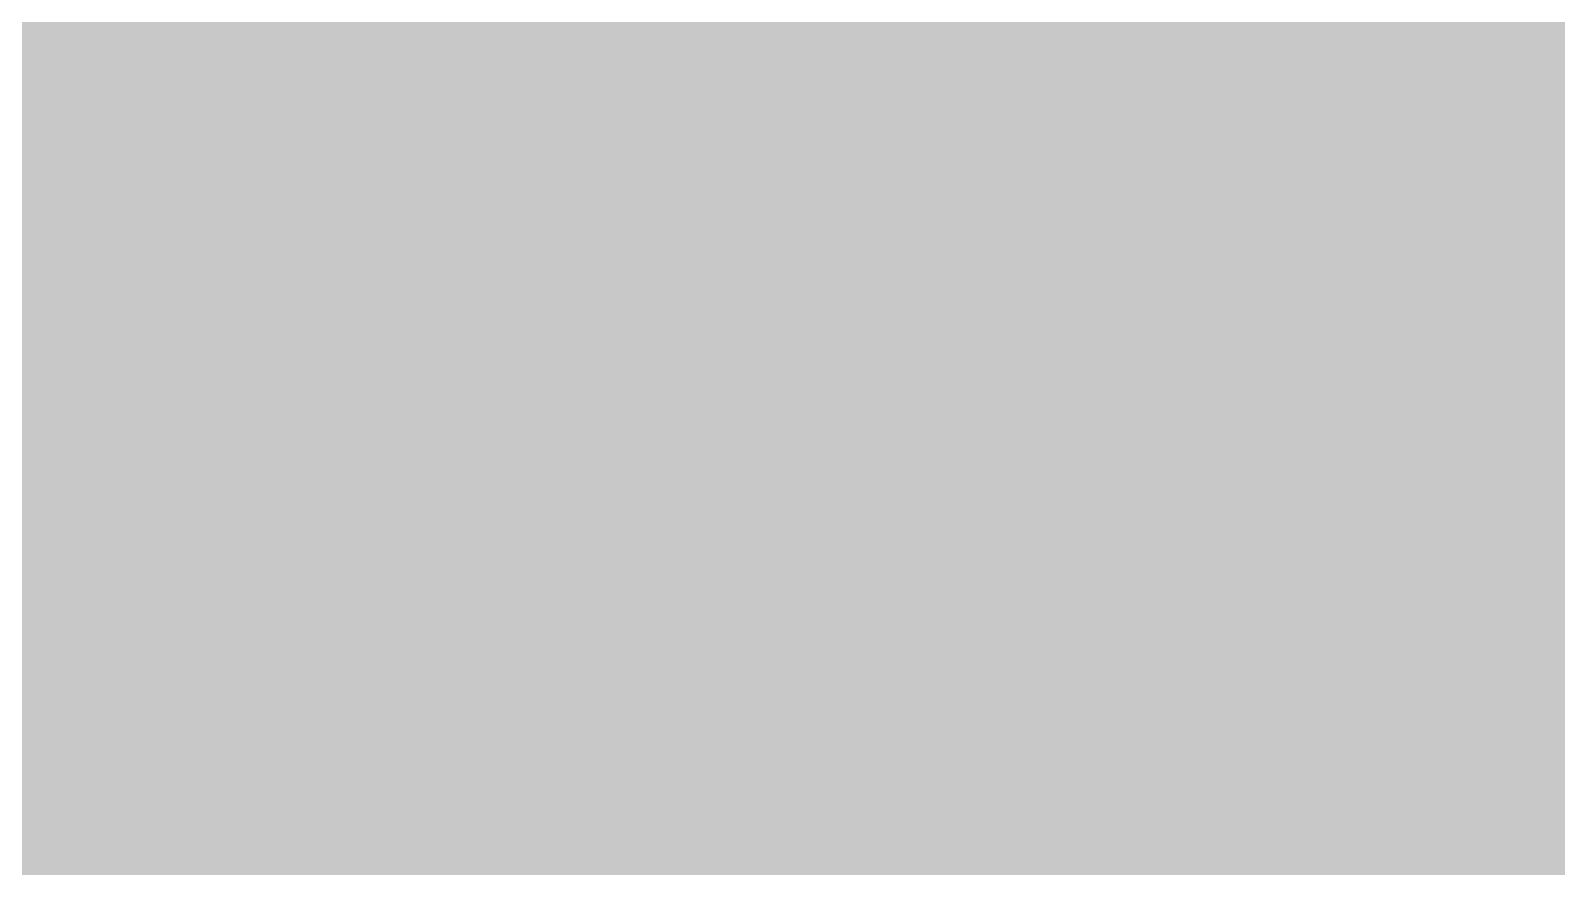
# Model space of a CAD drawing. Header units: millimetres. Extents: x 25707 to 50558, y -18992 to 44712.
# Drawn here: x 36690.659 to 36695.505, y -320.219 to -317.564 of the extents above; entities that cross this region are included whole.
import ezdxf
from ezdxf.enums import TextEntityAlignment as Align

# ---------------------------------------------------------------- set-up
doc = ezdxf.new("R2010")
doc.units = ezdxf.units.MM
doc.set_wipeout_variables(frame=1)
doc.layers.add('Техника Кран LTM 1650-8.1', color=250, linetype='Continuous', lineweight=15)
doc.layers.add('Техника Кран LTM 1650-8.1 Штрих', color=7, linetype='Continuous', lineweight=15, true_color=0xffd452)
doc.styles.add('arial', font='arial.ttf')

# ---------------------------------------------------------------- blocks, each defined once
blk = doc.blocks.new('LTM 1650-8.1-20230226.15210900')
at = {"color": 0, "linetype": 'ByBlock', "lineweight": -2, "transparency": 16777216}
blk.add_wipeout([(-13272.9272, 2146.2711), (-13272.9272, 2146.2711), (-13461.2211, 2147.4813), (-13649.5094, 2145.5931), (-13837.7411, 2140.6071), (-14025.8653, 2132.5246), (-14025.8653, 2132.5246), (-14025.8653, 2132.5246), (-14035.4104, 2131.4496), (-14044.3737, 2127.9965), (-14052.173, 2122.3898), (-14058.3016, 2114.9935), (-14058.3016, 2114.9935), (-14082.9794, 2072.3067), (-14131.853, 2070.4612), (-14131.853, 2070.4612), (-14132.5959, 2070.4037), (-14133.2963, 2070.1494), (-14133.903, 2069.7168), (-14134.3717, 2069.1376), (-14134.3717, 2069.1376), (-14134.3717, 2069.1376), (-14227.3692, 1885.2663), (-14305.0849, 1694.4327), (-14367.0026, 1497.9044), (-14412.7111, 1296.9867), (-14441.2518, 1099.3714), (-14445.2657, 1100.0028), (-14452.7104, 1055.8098), (-14485.945, 1054.9395), (-14485.945, 1054.9395), (-14487.8797, 1054.6746), (-14489.6441, 1053.8376), (-14491.0732, 1052.5068), (-14492.0337, 1050.8065), (-14492.0337, 1050.8065), (-14492.0337, 1050.8065), (-14531.9098, 966.6389), (-14559.8037, 877.7781), (-14575.1828, 785.9206), (-14577.7535, 692.8201), (-14577.7535, 692.8201), (-14582.5933, 676.8863), (-14582.5933, 676.8863), (-14584.6226, 661.5228), (-14584.8673, 646.0278), (-14583.3239, 630.6079), (-14580.0132, 615.4688), (-14580.0132, 615.4688), (-14579.1592, 613.693), (-14577.8633, 612.2086), (-14576.219, 611.1226), (-14574.345, 610.5135), (-14574.345, 610.5135), (-14574.345, 610.5135), (-14571.2579, 592.4574), (-14567.3232, 574.5668), (-14562.5496, 556.8815), (-14556.9478, 539.4409), (-14556.9478, 539.4409), (-14571.6489, 534.0904), (-14571.6489, 534.0904), (-14572.9655, 533.3472), (-14574.0038, 532.2482), (-14574.6711, 530.8915), (-14574.9077, 529.3982), (-14574.9077, 529.3982), (-14574.9995, 524.8067), (-14572.2319, 522.2915), (-14566.4519, 521.9885), (-14566.4519, 521.9885), (-14564.8247, 521.4759), (-14563.3187, 520.6743), (-14561.9847, 519.6108), (-14560.8677, 518.3213), (-14559.7069, 515.8361), (-14559.7069, 515.8361), (-14559.406, 515.1237), (-14558.8936, 514.5444), (-14558.2232, 514.1589), (-14557.4648, 514.0072), (-14557.4648, 514.0072), (-14549.3276, 513.5808), (-14549.3276, 513.5808), (-14549.3937, 511.4223), (-14549.6517, 509.2782), (-14550.0996, 507.1656), (-14550.7339, 505.1013), (-14550.7974, 502.596), (-14547.3423, 496.4998), (-14547.3423, 496.4998), (-14546.7226, 495.7529), (-14545.9077, 495.2258), (-14544.9724, 494.9669), (-14544.0024, 494.9998), (-14544.0024, 494.9998), (-14525.2139, 494.9998), (-14525.2139, 494.9998), (-14524.4468, 495.1041), (-14523.7334, 495.4048), (-14523.123, 495.881), (-14522.6577, 496.4998), (-14522.6577, 496.4998), (-14519.1987, 502.5249), (-14519.0488, 505.0202), (-14449.769, 444.0802), (-14432.4609, 433.3451), (-14347.0425, 417.3596), (-14336.8914, 444.6761), (-14269.8762, 419.9431), (-14269.8762, 419.9431), (-14266.9871, 419.5995), (-14264.2785, 420.662), (-14262.3936, 422.8784), (-14261.78, 425.7224), (-14261.78, 425.7224), (-14261.7803, 433.3961), (-14226.7933, 427.0379), (-14035.7182, 357.4923), (-13020.521, 357.5113), (-13017.3681, 362.9999), (-12794.1503, 362.9999), (-12113.8303, 1040.2761), (-11306.3861, 1040.2761), (-11189.0625, 477.6268), (-11189.0625, 477.6268), (-11219.4953, 478.9598), (-11246.1655, 464.2414), (-11261.2609, 437.7827), (-11260.3598, 407.3341), (-11243.7261, 381.8144), (-11216.2322, 368.6988), (-11185.9315, 371.8292), (-11161.6996, 390.2885), (-11152.8886, 407.4999), (-11085, 407.4999), (-11085, 442.4999), (-11092, 442.4999), (-10932.7319, 1040.2761), (-9738.5715, 1040.2761), (-9546.3431, 479.2904), (-9546.3431, 479.2904), (-9576.6598, 476.5397), (-9601.0964, 458.3872), (-9612.4857, 430.1569), (-9607.4872, 400.1289), (-9587.5669, 377.1106), (-9558.5675, 367.8532), (-9528.9946, 375.0719), (-9507.5221, 396.6496), (-9502.8886, 407.4999), (-9447.1116, 407.4999), (-9447.1116, 407.4999), (-9430.5654, 381.9878), (-9403.1375, 368.8595), (-9372.8895, 371.9738), (-9348.7119, 390.4152), (-9337.711, 418.7634), (-9343.1202, 448.6863), (-9363.3496, 471.389), (-9392.4535, 480.1986), (-9403.6572, 479.2897), (-9242.6039, 1040.2761), (-8533.5091, 1040.2761), (-7819.9997, 844.602), (-7820, 404.9998), (-6783, 404.9998), (-6783, 568.9999), (-6781.5, 568.9999), (-6766.5, 568.9999), (-6766.5, 577.8389), (-5805.5, 577.8389), (-5805.5, 568.9999), (-5794.158, 563.7634), (-5709.2225, 442.5076), (-5720, 442.5076), (-5720, 407.4999), (-5652.1115, 407.4999), (-5652.1115, 407.4999), (-5635.4599, 382.0513), (-5607.9762, 369.0302), (-5577.7362, 372.2626), (-5553.6257, 390.7988), (-5542.7293, 419.1919), (-5548.2488, 449.0991), (-5568.5624, 471.7324), (-5597.7011, 480.4411), (-5620, 476.2049), (-5620, 773.7184), (-5580.9122, 853.0261), (-5373.1165, 947.5907), (-3762.8495, 947.5907), (-2497.341, 847.8038), (-2439.0621, 477.6268), (-2439.0621, 477.6268), (-2469.2502, 480.5528), (-2496.5102, 467.257), (-2512.7898, 441.6668), (-2513.2804, 411.3413), (-2497.837, 385.2379), (-2471.0213, 371.0674), (-2440.7544, 373.0154), (-2415.9765, 390.5065), (-2414.8384, 391.9599), (-2414.8384, 372.4999), (-2347.1115, 372.4999), (-2347.1115, 372.4999), (-2329.1711, 347.7489), (-2300.9847, 335.9168), (-2270.7531, 340.4462), (-2247.2718, 360.0191), (-2237.3727, 388.941), (-2243.9359, 418.7973), (-2265.0518, 440.9013), (-2294.5769, 448.8221), (-2319.9736, 442.4999), (-2214.0923, 715.9999), (-687.1499, 715.9999), (-687.15, 519.4335), (-642, 519.4335), (-642, 411.9999), (-30, 411.9999), (-30, 519.4335), (12.55, 519.4335), (12.55, 728.052), (1599.6416, 728.052), (1663.2786, 441.8547), (1663.2786, 441.8547), (1632.9354, 444.5768), (1605.6172, 431.0922), (1589.3245, 405.3499), (1588.8286, 374.8889), (1604.2749, 348.63), (1631.1398, 334.2634), (1661.5555, 335.9965), (1686.6145, 353.3218), (1697.014, 372.4999), (1752.8884, 372.4999), (1752.8884, 372.4999), (1769.4188, 346.871), (1796.8731, 333.5911), (1827.2275, 336.5415), (1851.6105, 354.8598), (1862.896, 383.1924), (1857.7855, 413.2586), (1837.7728, 436.2713), (1808.7066, 445.5047), (1786.8444, 441.8911), (1848.4227, 730.1039), (3187.6322, 730.1039), (3301.3994, 622.833), (3301.3994, 622.833), (3311.4625, 610.3249), (3323.3974, 599.5883), (3336.8965, 590.8998), (3351.612, 584.4834), (3400.987, 567.1147), (3427.0693, 415.9999), (3515.0887, 415.9998), (3515.0887, 415.9998), (3522.3551, 452.8488), (3540.6577, 485.6462), (3568.2031, 511.1785), (3602.2927, 526.9442), (3602.2927, 526.9442), (3648.1157, 548.3991), (3684.735, 583.3145), (3708.3475, 628.064), (3716.5005, 677.9999), (3716.5005, 677.9999), (3716.5005, 1812.9999), (3716.5005, 1812.9999), (3708.1567, 1863.5008), (3684.0121, 1908.6339), (3646.6331, 1943.602), (3599.9927, 1964.6883), (3584.0254, 1968.0725), (3361.6418, 2001.9999), (3326.1835, 2001.6194), (3289.3343, 1995.759), (2521.1606, 1969.4255), (2512.4153, 1961.9999), (2278.085, 1961.9999), (2278.085, 1956.9999), (1964.8447, 1956.9999), (1962.5365, 1960.4999), (1416.0537, 1960.4999), (1416.0537, 1964.9998), (-1416.0535, 1964.9998), (-1416.0535, 1957.0355), (-2321.6906, 1957.0355), (-2931.5987, 2025.7006), (-2931.0379, 2030.669), (-3160.4962, 2056.9999), (-3780, 2056.9999), (-3780, 2071.9999), (-3950, 2071.9999), (-3950, 2056.9998), (-3980, 2056.9998), (-3980, 2086.9998), (-3991.547, 2106.9998), (-4108.453, 2106.9998), (-4120, 2086.9998), (-4120, 2056.9998), (-4150, 2056.9998), (-4150, 2051.9998), (-4200, 2051.9999), (-4200, 2071.9999), (-4300, 2071.9999), (-4300, 2051.9999), (-4813, 2051.9999), (-4813, 2053.9998), (-8507.9385, 2053.9998), (-8507.9385, 2050), (-8624.5305, 2049.9999), (-8635.0392, 2048.3868), (-8636.6835, 2053.7927), (-8632.7609, 2054.9858), (-8632.7609, 2054.9858), (-8631.0174, 2056.0494), (-8629.9302, 2057.7782), (-8629.7269, 2059.8104), (-8630.45, 2061.7204), (-8630.45, 2061.7204), (-8695.3145, 2274.9775), (-8699.221, 2277.8844), (-8894.5547, 2277.8844), (-8898.6031, 2274.4999), (-9261.983, 2274.4999), (-9261.983, 2274.4999), (-9278.5908, 2337.3086), (-9297.2194, 2399.5478), (-9317.8493, 2461.1527), (-9340.459, 2522.0587), (-9340.459, 2522.0587), (-9341.2376, 2523.4547), (-9342.3483, 2524.6041), (-9343.7169, 2525.4299), (-9345.2516, 2525.8768), (-9345.2516, 2525.8768), (-11601, 2525.8768), (-11601, 2597.3612), (-11751, 2597.3612), (-11751, 2525.8728), (-12385, 2525.8728), (-12385, 2529.8875), (-12437.9083, 2530.0621), (-12437.9083, 2530.0621), (-12439.9388, 2529.5559), (-12441.7867, 2528.5739), (-12443.3424, 2527.1743), (-12444.5137, 2525.4402), (-12444.5137, 2525.4402), (-12555.4058, 2388.4999), (-12668.5005, 2388.4999), (-12668.5005, 2248.8395), (-12668.5005, 2248.8395), (-12688.0935, 2226.1654), (-12709.3652, 2205.0582), (-12732.1907, 2185.642), (-12756.436, 2168.0305), (-12756.436, 2168.0305), (-12756.436, 2168.0305), (-12757.8641, 2166.7773), (-12758.851, 2165.1538), (-12759.3063, 2163.3092), (-12759.188, 2161.4129), (-12759.188, 2161.4129), (-12734.4549, 1807.7082), (-12734.4549, 1807.7082), (-12735.25, 1807.4775), (-12735.914, 1806.983), (-12736.3628, 1806.2873), (-12736.5395, 1805.4785), (-12736.5395, 1733.274), (-12736.5395, 1733.274), (-12738.9289, 1731.1952), (-12740.7448, 1728.6004), (-12741.8793, 1725.6434), (-12742.2651, 1722.4999), (-12742.2651, 1722.4999), (-12742.2651, 1717.4999), (-12741.2651, 1716.4999), (-12741.2651, 1648.4999), (-12742.2651, 1647.4999), (-12742.2553, 1636.1005), (-12742.2553, 1636.1005), (-12741.9845, 1634.3271), (-12741.2418, 1632.6941), (-12740.083, 1631.3246), (-12738.5955, 1630.3218), (-12738.5955, 1630.3218), (-12736, 1630.3218), (-12736, 1614.502), (-12760.6519, 1614.502), (-12760.6519, 1614.502), (-12763.2841, 1614.0663), (-12765.5705, 1612.6912), (-12767.1892, 1610.5702), (-12767.9121, 1608.0019), (-12767.9121, 1608.0019), (-12780.7156, 1608.0019), (-12787.9489, 1711.4429), (-12791.8922, 1711.1672), (-12819.1011, 2098.9762), (-12819.1011, 2098.9762), (-12822.7313, 2111.673), (-12830.5603, 2122.3076), (-12841.6056, 2129.5456), (-12854.4813, 2132.4788), (-12854.4813, 2132.4788), (-12854.4813, 2132.4788), (-12959.0411, 2137.3621), (-13063.6412, 2141.2888), (-13168.2728, 2144.2585), (-13272.9272, 2146.2711), (-13272.9272, 2146.2711), (-13272.9272, 1967.4407), (-13272.9402, 1511.3133), (-13272.9402, 1511.3133), (-13274.98, 1493.4228), (-13280.9944, 1476.4506), (-13290.6746, 1461.2677), (-13303.5238, 1448.6532), (-13303.5238, 1448.6532), (-13441.976, 1340.567), (-13441.976, 1340.567), (-13453.004, 1333.3653), (-13465.0639, 1328.0697), (-13477.829, 1324.8238), (-13490.9536, 1323.7154), (-14061.5014, 1323.7154), (-14061.5014, 1323.7154), (-14091.4525, 1329.6784), (-14116.9764, 1346.446), (-14134.3419, 1371.567), (-14141.0104, 1401.3689), (-14141.0104, 1401.3689), (-14141.1098, 1524.4223), (-14137.4917, 1542.9082), (-14137.4917, 1542.9082), (-14099.7028, 1652.2735), (-14056.5991, 1759.6552), (-14008.284, 1864.7952), (-13954.8737, 1967.4407), (-13954.8737, 1967.4407), (-13272.9272, 1967.4407), (-13272.9272, 1967.4407)], dxfattribs=at)
blk = doc.blocks.new('LTM 1650-8.1-20230226.19013501')
at = {"color": 0, "linetype": 'ByBlock', "lineweight": -2, "transparency": 16777216}
blk.add_wipeout([(-1184.9556, 119.9676), (-1184.9556, 119.9676), (-1178.3655, 118.9814), (-1172.1519, 116.5746), (-1166.6169, 112.8643), (-1162.0299, 108.0311), (-1162.0299, 108.0311), (-936.0192, -164.2226), (-936.0192, -164.2226), (-908.3579, -189.2749), (-872.5717, -199.863), (-835.7323, -193.8948), (-805.1196, -172.5495), (-798.465, -164.2226), (-572.4543, 108.0311), (-572.4543, 108.0311), (-567.8672, 112.8643), (-562.3322, 116.5746), (-556.1186, 118.9814), (-549.5286, 119.9676), (-549.5286, 119.9676), (-516.8358, 119.9676), (723.3883, 519.1944), (723.3883, 519.1944), (733.3376, 523.08), (742.7553, 528.1189), (751.5085, 534.2399), (759.4733, 541.3565), (759.4733, 541.3565), (766.622, 549.2935), (772.8782, 557.9515), (778.1697, 567.2305), (782.4354, 577.0235), (787.345, 589.9676), (794.8259, 609.6908), (794.8259, 609.6908), (798.6, 617.9774), (803.508, 625.647), (809.4514, 632.5455), (816.3106, 638.5341), (816.3106, 638.5341), (825.416, 643.7914), (835.2515, 647.5075), (845.5585, 649.5844), (856.0656, 649.9676), (856.0656, 649.9676), (868.2565, 648.5645), (879.8768, 644.6203), (890.4029, 638.3126), (899.3609, 629.9256), (907.4196, 620.8015), (907.4196, 620.8015), (921.201, 607.8985), (937.395, 598.1944), (955.2722, 592.1263), (974.0274, 589.9676), (974.0274, 589.9676), (1175.6899, 589.9676), (1175.6899, 584.9676), (1210.6899, 584.9676), (1210.6899, 564.9676), (1175.6899, 564.9676), (1175.6899, 468.9676), (1180.69, 468.9676), (1180.69, 474.0337), (1182.69, 475.3193), (1199.3684, 475.3112), (1201.5416, 472.7481), (1201.5416, 417.1871), (1198.9705, 414.616), (1182.69, 414.616), (1180.69, 415.9016), (1180.5392, 415.9016), (1180.5422, -650.0324), (-1181.8053, -650.0324), (-1181.8053, -650.0324), (-1194.4844, -644.4333), (-1204.2523, -634.5999), (-1209.7665, -621.8836), (-1210.2691, -608.0324), (-1210.2691, 119.9676)], dxfattribs=at)
at = {"layer": 'Техника Кран LTM 1650-8.1 Штрих', "transparency": 16777216}
h = blk.add_hatch(color=256, dxfattribs=at)
h.dxf.hatch_style = 1
edge = h.paths.add_edge_path()
edge.add_line((-1210.2691, 119.9676), (-1184.9556, 119.9676))
edge.add_arc((-1186.1054, 89.7751), 30.2144, 37.17222, 87.81909, ccw=False)
edge.add_line((-1162.0299, 108.0311), (-936.0192, -164.2226))
edge.add_arc((-867.2421, -116.0799), 83.9524, 214.991309, 325.008691)
edge.add_line((-798.465, -164.2226), (-572.4543, 108.0311))
edge.add_arc((-548.3788, 89.7751), 30.2144, 92.18091, 142.82778, ccw=False)
edge.add_line((-549.5286, 119.9676), (-516.8358, 119.9676))
edge.add_line((-516.8358, 119.9676), (723.3883, 519.1944))
edge.add_arc((695.7396, 604.6713), 89.8373, 287.924576, 315.188946)
edge.add_arc((689.2596, 611.7844), 99.4487, 314.912777, 339.541106)
edge.add_line((782.4354, 577.0235), (787.345, 589.9676))
edge.add_line((787.345, 589.9676), (794.8259, 609.6908))
edge.add_arc((855.0141, 587.2815), 64.2245, 127.058322, 159.578658, ccw=False)
edge.add_arc((853.1667, 585.2154), 64.817, 87.436606, 124.653869, ccw=False)
edge.add_arc((855.5872, 592.1495), 57.8201, 40.793792, 89.525942, ccw=False)
edge.add_line((899.3609, 629.9256), (907.4196, 620.8015))
edge.add_arc((974.7637, 678.9187), 88.9541, 220.793796, 269.525738)
edge.add_line((974.0274, 589.9676), (1175.6899, 589.9676))
edge.add_line((1175.6899, 589.9676), (1175.6899, 584.9676))
edge.add_line((1175.6899, 584.9676), (1210.6899, 584.9676))
edge.add_line((1210.6899, 584.9676), (1210.6899, 564.9676))
edge.add_line((1210.6899, 564.9676), (1175.6899, 564.9676))
edge.add_line((1175.6899, 564.9676), (1175.6899, 468.9676))
edge.add_line((1175.6899, 468.9676), (1180.69, 468.9676))
edge.add_line((1180.69, 468.9676), (1180.69, 474.0337))
edge.add_line((1180.69, 474.0337), (1182.69, 475.3193))
edge.add_line((1182.69, 475.3193), (1199.3684, 475.3112))
edge.add_line((1199.3684, 475.3112), (1201.5416, 472.7481))
edge.add_line((1201.5416, 472.7481), (1201.5416, 417.1871))
edge.add_line((1201.5416, 417.1871), (1198.9705, 414.616))
edge.add_line((1198.9705, 414.616), (1182.69, 414.616))
edge.add_line((1182.69, 414.616), (1180.69, 415.9016))
edge.add_line((1180.69, 415.9016), (1180.5392, 415.9016))
edge.add_line((1180.5392, 415.9016), (1180.5422, -650.0324))
edge.add_line((1180.5422, -650.0324), (-1181.8053, -650.0324))
edge.add_arc((-1173.304, -613.6259), 37.3859, 171.39524, 256.85639, ccw=False)
edge.add_line((-1210.2691, -608.0324), (-1210.2691, 119.9676))
blk = doc.blocks.new('LTM 1650-8.1-20230305.071708')
at = {"transparency": 16777216}
blk.add_wipeout([(-121, 560), (-121, 570), (-56, 570), (-56, 570), (-53.7, 570.5), (-51.8, 571.8), (-50.5, 573.7), (-50, 576), (-50, 576), (-50, 588.9), (-49.5, 590.9), (-18.2, 645), (-18.2, 645), (-16.7, 647.1), (-14.6, 648.7), (-12.2, 649.7), (-9.6, 650), (-9.6, 650), (9.6, 650), (9.6, 650), (12.2, 649.7), (14.6, 648.7), (16.7, 647.1), (18.2, 645), (18.2, 645), (49.5, 590.9), (50, 588.9), (50, 576), (50, 576), (50.5, 573.7), (51.8, 571.8), (53.7, 570.5), (56, 570), (56, 570), (121, 570), (121, 560), (696.8, 560), (696.8, 570), (754, 570), (754, 632.7), (788.6, 675), (788.6, 675), (789.4, 675.9), (790.3, 676.8), (791.2, 677.6), (792.2, 678.3), (792.2, 678.3), (793.2, 679), (794.3, 679.5), (795.5, 679.8), (796.7, 680), (831.5, 680), (831.5, 680), (832.6, 679.9), (833.6, 679.6), (834.5, 679.1), (835.3, 678.4), (835.3, 678.4), (836, 677.7), (836.7, 676.9), (837.2, 676), (837.6, 675), (859.7, 620.9), (859.7, 620.9), (859.9, 620.4), (860, 619.9), (860.1, 619.4), (860.1, 618.9), (860.1, 570), (903.2, 570), (910.3, 560), (1052.7, 560), (1052.7, 0), (115, 0), (115, 6), (56.5, 6), (56.5, 6), (55, 6.3), (53.7, 7.2), (52.8, 8.5), (52.5, 10), (52.5, 23.3), (52.5, 23.3), (52.4, 24.6), (52.2, 25.9), (51.7, 27.1), (51.2, 28.3), (51.2, 28.3), (21.3, 80), (21.3, 80), (19.7, 82.1), (17.7, 83.7), (15.3, 84.7), (12.7, 85), (-12.7, 85), (-12.7, 85), (-15.3, 84.7), (-17.7, 83.7), (-19.7, 82.1), (-21.3, 80), (-51.2, 28.3), (-51.2, 28.3), (-51.7, 27.1), (-52.2, 25.9), (-52.4, 24.6), (-52.5, 23.3), (-52.5, 23.3), (-52.5, 10), (-52.5, 10), (-52.8, 8.5), (-53.7, 7.2), (-55, 6.3), (-56.5, 6), (-115, 6), (-115, 0), (-1052.7, 0), (-1052.7, 560), (-910.3, 560), (-903.2, 570), (-860.1, 570), (-860.1, 618.9), (-860.1, 618.9), (-860.1, 619.4), (-860, 619.9), (-859.9, 620.4), (-859.7, 620.9), (-837.6, 675), (-837.6, 675), (-837.2, 676), (-836.7, 676.9), (-836, 677.7), (-835.3, 678.4), (-835.3, 678.4), (-834.5, 679.1), (-833.6, 679.6), (-832.6, 679.9), (-831.5, 680), (-796.7, 680), (-796.7, 680), (-795.5, 679.8), (-794.3, 679.5), (-793.2, 679), (-792.2, 678.3), (-792.2, 678.3), (-791.2, 677.6), (-790.3, 676.8), (-789.4, 675.9), (-788.6, 675), (-754, 632.7), (-754, 570), (-696.8, 570), (-696.8, 560)], dxfattribs=at)
at = {"layer": 'Техника Кран LTM 1650-8.1 Штрих', "true_color": 0xadadad, "transparency": 16777216}
h = blk.add_hatch(color=253, dxfattribs=at)
h.dxf.hatch_style = 1
h.paths.add_polyline_path([(-754, 628), (-754, 632.7), (-788.8, 675.2, 0.068343), (-792.2, 678.3, 0.175358), (-797.6, 680), (-810.6, 680, 0.23197), (-813.4, 678.5, 0.15348), (-814.4, 675), (-814.4, 632.7), (-810.6, 628)])
h.paths.add_polyline_path([(-810.6, 628), (-810.6, 570), (-860.1, 570), (-903.2, 570), (-910.3, 560), (-696.8, 560), (-696.8, 570), (-754, 570), (-754, 628)])
h.paths.add_polyline_path([(-818.4, 618.9, 1.008548), (-824.7, 618.8), (-824.7, 570), (-810.6, 570)], flags=17)
at = {"layer": 'Техника Кран LTM 1650-8.1 Штрих', "true_color": 0x848484, "transparency": 16777216}
h = blk.add_hatch(color=252, dxfattribs=at)
h.dxf.hatch_style = 1
h.paths.add_polyline_path([(-859.7, 620.9, 0.096289), (-860.1, 618.9), (-860.1, 570), (-832.9, 570, 0.127411), (-827.7, 571.4, 0.298663), (-824.7, 576.5), (-824.7, 620), (-814.4, 632.7), (-814.4, 680), (-831.5, 680, 0.186496), (-835.3, 678.4, 0.113254), (-837.6, 675)])
at = {"layer": 'Техника Кран LTM 1650-8.1 Штрих', "true_color": 0xadadad, "transparency": 16777216}
h = blk.add_hatch(color=253, dxfattribs=at)
h.dxf.hatch_style = 1
h.paths.add_polyline_path([(788.8, 675.2, -0.068343), (792.2, 678.3, -0.175358), (797.6, 680), (810.6, 680, -0.23197), (813.4, 678.5, -0.15348), (814.4, 675), (814.4, 632.7), (810.6, 628), (754, 628), (754, 632.7)])
h.paths.add_polyline_path([(754, 628), (810.6, 628), (810.6, 570), (860.1, 570), (903.2, 570), (910.3, 560), (696.8, 560), (696.8, 570), (754, 570)])
h.paths.add_polyline_path([(810.6, 628), (814.4, 632.7), (824.1, 620.8, -0.171412), (824.7, 618.8), (824.7, 576.5, 0.298663), (827.7, 571.4, 0.127411), (832.9, 570), (810.6, 570)])
at = {"layer": 'Техника Кран LTM 1650-8.1 Штрих', "true_color": 0x848484, "transparency": 16777216}
h = blk.add_hatch(color=252, dxfattribs=at)
h.dxf.hatch_style = 1
h.paths.add_polyline_path([(824.7, 618.8, 0.171412), (824.1, 620.8), (814.4, 632.7), (814.4, 675, 0.15348), (813.4, 678.5, 0.23197), (810.6, 680), (831.5, 680, -0.174145), (835.1, 678.6, -0.120671), (837.6, 675), (859.7, 620.9, -0.096289), (860.1, 618.9), (860.1, 570), (832.9, 570, -0.127411), (827.7, 571.4, -0.298663), (824.7, 576.5)])
h = blk.add_hatch(color=252, dxfattribs=at)
h.dxf.hatch_style = 1
h.paths.add_polyline_path([(115, 560), (121, 560), (121, 570), (56.2, 570, -0.414214), (50, 576), (50, 588.9), (49.5, 590.9), (18.2, 645, 0.267949), (9.6, 650), (-9.6, 650, 0.267949), (-18.2, 645), (-49.5, 590.9), (-50, 588.9), (-50, 576.2, -0.414213), (-56, 570), (-121, 570), (-121, 560), (-115, 560), (-115, 6), (-56.5, 6, 0.414214), (-52.5, 10), (-52.5, 23.3, -0.131652), (-51.2, 28.3), (-21.3, 80, -0.267949), (-12.7, 85), (12.7, 85, -0.267949), (21.3, 80), (51.2, 28.3, -0.131652), (52.5, 23.3), (52.5, 10, 0.414214), (56.5, 6), (115, 6)])
h.paths.add_polyline_path([(-43.3, 470), (-56.3, 492.5, -1.732051), (56.3, 492.5), (43.3, 470, -0.57735)], flags=16)
at = {"layer": 'Техника Кран LTM 1650-8.1 Штрих', "true_color": 0xadadad, "transparency": 16777216}
h = blk.add_hatch(color=253, dxfattribs=at)
h.dxf.hatch_style = 1
h.paths.add_polyline_path([(-115, 560), (-121, 560), (-373.4, 560), (-373.4, 0), (-115, 0), (-115, 6)])
h.paths.add_polyline_path([(373.4, 560), (121, 560), (115, 560), (115, 6), (115, 0), (373.4, 0)])
h.paths.add_polyline_path([(-56.3, 492.5), (-43.3, 470, 0.57735), (43.3, 470), (56.3, 492.5, 1.732051)])
at = {"layer": 'Техника Кран LTM 1650-8.1 Штрих', "transparency": 16777216}
h = blk.add_hatch(color=256, dxfattribs=at)
h.dxf.hatch_style = 1
h.set_gradient(color1=(132, 132, 132), color2=(173, 173, 173), tint=1)
h.paths.add_polyline_path([(-696.8, 560), (-910.3, 560), (-1052.7, 560), (-1052.7, 0), (-373.4, 0), (-373.4, 560)])
h = blk.add_hatch(color=256, dxfattribs=at)
h.dxf.hatch_style = 1
h.set_gradient(color1=(132, 132, 132), color2=(173, 173, 173), rotation=180, tint=1)
h.paths.add_polyline_path([(696.8, 560), (373.4, 560), (373.4, 0), (1052.7, 0), (1052.7, 560), (910.3, 560)])
at = {"layer": 'Техника Кран LTM 1650-8.1 Штрих', "true_color": 0x848484, "transparency": 16777216}
h = blk.add_hatch(color=252, dxfattribs=at)
h.dxf.hatch_style = 1
h.paths.add_polyline_path([(-52.5, 6), (-115, 6), (-115, 0), (-56.5, 6, 1.55305), (-49.7, 16.4, -0.192458), (-52.5, 23.3)])
at = {"color": 0, "linetype": 'ByBlock', "lineweight": -2, "transparency": 16777216}
blk.add_line((-115, 0), (115, 0), dxfattribs=at)
for points in [[(-696.8, 560), (-121, 560), (-121, 570), (-56, 570, 0.406211), (-50, 576), (-50, 588.9), (-49.5, 590.9), (-18.2, 645, -0.267949), (-9.6, 650), (9.6, 650, -0.267949), (18.2, 645), (49.5, 590.9), (50, 588.9), (50, 576, 0.406211), (56, 570), (121, 570), (121, 560), (696.8, 560), (696.8, 570), (754, 570), (754, 632.7), (788.6, 675, -0.073025), (792.2, 678.3, -0.148513), (796.7, 680), (831.5, 680, -0.186496), (835.3, 678.4, -0.113254), (837.6, 675), (859.7, 620.9, -0.096289), (860.1, 618.9), (860.1, 570), (903.2, 570), (910.3, 560), (1052.7, 560), (1052.7, 0), (115, 0), (115, 6), (56.5, 6, -0.414214), (52.5, 10), (52.5, 23.3, 0.131652), (51.2, 28.3), (21.3, 80, 0.267949), (12.7, 85), (-12.7, 85, 0.267949), (-21.3, 80), (-51.2, 28.3, 0.131652), (-52.5, 23.3), (-52.5, 10, -0.414214), (-56.5, 6), (-115, 6), (-115, 0), (-1052.7, 0), (-1052.7, 560), (-910.3, 560), (-903.2, 570), (-860.1, 570), (-860.1, 618.9, -0.096289), (-859.7, 620.9), (-837.6, 675, -0.113254), (-835.3, 678.4, -0.186496), (-831.5, 680), (-796.7, 680, -0.148513), (-792.2, 678.3, -0.073025), (-788.6, 675), (-754, 632.7), (-754, 570), (-696.8, 570), (-696.8, 560)], [(-810.3, 680, 0.253089), (-813.4, 678.5, 0.15348), (-814.4, 675), (-814.4, 632.7), (-810.6, 628), (-810.6, 570), (-860.1, 570)], [(810.3, 680, -0.253089), (813.4, 678.5, -0.15348), (814.4, 675), (814.4, 632.7), (810.6, 628), (810.6, 570), (860.1, 570)], [(-814.4, 632.7), (-824, 620.9, 0.174332), (-824.7, 618.9), (-824.7, 576, -0.271408), (-827.7, 571.4, -0.134764), (-833.2, 570)], [(814.4, 632.7), (824, 620.9, -0.174332), (824.7, 618.9), (824.7, 576, 0.271408), (827.7, 571.4, 0.134764), (833.2, 570)], [(43.3, 470), (56.3, 492.5, 1.732051), (-56.3, 492.5), (-43.3, 470, 0.57735), (43.3, 470)]]:
    blk.add_lwpolyline(points, format="xyb", dxfattribs=at)
for points in [[(-754, 628), (-810.6, 628)], [(754, 628), (810.6, 628)], [(-910.3, 560), (-696.8, 560)], [(-373.4, 0), (-373.4, 560)], [(-115, 6), (-115, 560), (-121, 560)], [(115, 6), (115, 560), (121, 560)], [(373.4, 0), (373.4, 560)], [(696.8, 560), (910.3, 560)]]:
    blk.add_lwpolyline(points, dxfattribs=at)
blk = doc.blocks.new('LTM 1650-8.1-20230305.073236')
at = {"transparency": 16777216}
blk.add_wipeout([(-121, 275), (-121, 285), (-56, 285), (-56, 285), (-53.7, 285.5), (-51.8, 286.8), (-50.5, 288.7), (-50, 291), (-50, 291), (-50, 303.9), (-49.5, 305.9), (-18.2, 360), (-18.2, 360), (-16.7, 362.1), (-14.6, 363.7), (-12.2, 364.7), (-9.6, 365), (-9.6, 365), (9.6, 365), (9.6, 365), (12.2, 364.7), (14.6, 363.7), (16.7, 362.1), (18.2, 360), (18.2, 360), (49.5, 305.9), (50, 303.9), (50, 291), (50, 291), (50.5, 288.7), (51.8, 286.8), (53.7, 285.5), (56, 285), (56, 285), (121, 285), (121, 275), (696.8, 275), (696.8, 285), (754, 285), (754, 347.7), (788.6, 390), (788.6, 390), (789.4, 390.9), (790.3, 391.8), (791.2, 392.6), (792.2, 393.3), (792.2, 393.3), (793.2, 394), (794.3, 394.5), (795.5, 394.8), (796.7, 395), (831.5, 395), (831.5, 395), (832.6, 394.9), (833.6, 394.6), (834.5, 394.1), (835.3, 393.4), (835.3, 393.4), (836, 392.7), (836.7, 391.9), (837.2, 391), (837.6, 390), (859.7, 335.9), (859.7, 335.9), (859.9, 335.4), (860, 334.9), (860.1, 334.4), (860.1, 333.9), (860.1, 285), (903.2, 285), (910.3, 275), (1052.7, 275), (1052.7, 0), (115, 0), (115, 6), (56.5, 6), (56.5, 6), (55, 6.3), (53.7, 7.2), (52.8, 8.5), (52.5, 10), (52.5, 23.3), (52.5, 23.3), (52.4, 24.6), (52.2, 25.9), (51.7, 27.1), (51.2, 28.3), (51.2, 28.3), (21.3, 80), (21.3, 80), (19.7, 82.1), (17.7, 83.7), (15.3, 84.7), (12.7, 85), (-12.7, 85), (-12.7, 85), (-15.3, 84.7), (-17.7, 83.7), (-19.7, 82.1), (-21.3, 80), (-51.2, 28.3), (-51.2, 28.3), (-51.7, 27.1), (-52.2, 25.9), (-52.4, 24.6), (-52.5, 23.3), (-52.5, 23.3), (-52.5, 10), (-52.5, 10), (-52.8, 8.5), (-53.7, 7.2), (-55, 6.3), (-56.5, 6), (-115, 6), (-115, 0), (-1052.7, 0), (-1052.7, 275), (-910.3, 275), (-903.2, 285), (-860.1, 285), (-860.1, 333.9), (-860.1, 333.9), (-860.1, 334.4), (-860, 334.9), (-859.9, 335.4), (-859.7, 335.9), (-837.6, 390), (-837.6, 390), (-837.2, 391), (-836.7, 391.9), (-836, 392.7), (-835.3, 393.4), (-835.3, 393.4), (-834.5, 394.1), (-833.6, 394.6), (-832.6, 394.9), (-831.5, 395), (-796.7, 395), (-796.7, 395), (-795.5, 394.8), (-794.3, 394.5), (-793.2, 394), (-792.2, 393.3), (-792.2, 393.3), (-791.2, 392.6), (-790.3, 391.8), (-789.4, 390.9), (-788.6, 390), (-754, 347.7), (-754, 285), (-696.8, 285), (-696.8, 275)], dxfattribs=at)
at = {"layer": 'Техника Кран LTM 1650-8.1 Штрих', "true_color": 0xadadad, "transparency": 16777216}
h = blk.add_hatch(color=253, dxfattribs=at)
h.dxf.hatch_style = 1
h.paths.add_polyline_path([(-754, 343), (-754, 347.7), (-788.8, 390.2, 0.068343), (-792.2, 393.3, 0.175358), (-797.6, 395), (-810.6, 395, 0.23197), (-813.4, 393.5, 0.15348), (-814.4, 390), (-814.4, 347.7), (-810.6, 343)])
h.paths.add_polyline_path([(-810.6, 343), (-810.6, 285), (-860.1, 285), (-903.2, 285), (-910.3, 275), (-696.8, 275), (-696.8, 285), (-754, 285), (-754, 343)])
h.paths.add_polyline_path([(-818.4, 333.9, 1.008548), (-824.7, 333.8), (-824.7, 285), (-810.6, 285)], flags=17)
at = {"layer": 'Техника Кран LTM 1650-8.1 Штрих', "true_color": 0x848484, "transparency": 16777216}
h = blk.add_hatch(color=252, dxfattribs=at)
h.dxf.hatch_style = 1
h.paths.add_polyline_path([(-859.7, 335.9, 0.096289), (-860.1, 333.9), (-860.1, 285), (-832.9, 285, 0.127411), (-827.7, 286.4, 0.298663), (-824.7, 291.5), (-824.7, 335), (-814.4, 347.7), (-814.4, 395), (-831.5, 395, 0.186496), (-835.3, 393.4, 0.113254), (-837.6, 390)])
at = {"layer": 'Техника Кран LTM 1650-8.1 Штрих', "true_color": 0xadadad, "transparency": 16777216}
h = blk.add_hatch(color=253, dxfattribs=at)
h.dxf.hatch_style = 1
h.paths.add_polyline_path([(788.8, 390.2, -0.068343), (792.2, 393.3, -0.175358), (797.6, 395), (810.6, 395, -0.23197), (813.4, 393.5, -0.15348), (814.4, 390), (814.4, 347.7), (810.6, 343), (754, 343), (754, 347.7)])
h.paths.add_polyline_path([(754, 343), (810.6, 343), (810.6, 285), (860.1, 285), (903.2, 285), (910.3, 275), (696.8, 275), (696.8, 285), (754, 285)])
h.paths.add_polyline_path([(810.6, 343), (814.4, 347.7), (824.1, 335.8, -0.171412), (824.7, 333.8), (824.7, 291.5, 0.298663), (827.7, 286.4, 0.127411), (832.9, 285), (810.6, 285)])
at = {"layer": 'Техника Кран LTM 1650-8.1 Штрих', "true_color": 0x848484, "transparency": 16777216}
h = blk.add_hatch(color=252, dxfattribs=at)
h.dxf.hatch_style = 1
h.paths.add_polyline_path([(824.7, 333.8, 0.171412), (824.1, 335.8), (814.4, 347.7), (814.4, 390, 0.15348), (813.4, 393.5, 0.23197), (810.6, 395), (831.5, 395, -0.174145), (835.1, 393.6, -0.120671), (837.6, 390), (859.7, 335.9, -0.096289), (860.1, 333.9), (860.1, 285), (832.9, 285, -0.127411), (827.7, 286.4, -0.298663), (824.7, 291.5)])
h = blk.add_hatch(color=252, dxfattribs=at)
h.dxf.hatch_style = 1
h.paths.add_polyline_path([(21.3, 80), (51.2, 28.3, -0.131652), (52.5, 23.3), (52.5, 10, 0.414214), (56.5, 6), (115, 6), (115, 275), (121, 275), (121, 285), (56.2, 285, -0.414214), (50, 291), (50, 303.9), (49.5, 305.9), (18.2, 360, 0.267949), (9.6, 365), (-9.6, 365, 0.267949), (-18.2, 360), (-49.5, 305.9), (-50, 303.9), (-50, 291.2, -0.414213), (-56, 285), (-121, 285), (-121, 275), (-115, 275), (-115, 6), (-56.5, 6, 0.414214), (-52.5, 10), (-52.5, 23.3, -0.131652), (-51.2, 28.3), (-21.3, 80, -0.267949), (-12.7, 85), (12.7, 85, -0.267949)])
h.paths.add_polyline_path([(-43.3, 185), (-56.3, 207.5, -1.732051), (56.3, 207.5), (43.3, 185, -0.57735)], flags=16)
at = {"layer": 'Техника Кран LTM 1650-8.1 Штрих', "true_color": 0xadadad, "transparency": 16777216}
h = blk.add_hatch(color=253, dxfattribs=at)
h.dxf.hatch_style = 1
h.paths.add_polyline_path([(-115, 275), (-121, 275), (-373.4, 275), (-373.4, 0), (-115, 0), (-115, 0)])
h.paths.add_polyline_path([(373.4, 275), (121, 275), (115, 275), (115, 0), (115, 0), (373.4, 0)])
edge = h.paths.add_edge_path()
edge.add_line((-56.3, 207.5), (-43.3, 185))
edge.add_arc((0, 210), 50, 210, 330)
edge.add_line((43.3, 185), (56.3, 207.5))
edge.add_arc((0, 240), 65, 330, 570)
at = {"layer": 'Техника Кран LTM 1650-8.1 Штрих', "transparency": 16777216}
h = blk.add_hatch(color=256, dxfattribs=at)
h.dxf.hatch_style = 1
h.set_gradient(color1=(132, 132, 132), color2=(173, 173, 173), tint=1)
h.paths.add_polyline_path([(-373.4, 0), (-373.4, 275), (-696.8, 275), (-910.3, 275), (-1052.7, 275), (-1052.7, 0)])
h = blk.add_hatch(color=256, dxfattribs=at)
h.dxf.hatch_style = 1
h.set_gradient(color1=(132, 132, 132), color2=(173, 173, 173), rotation=180, tint=1)
h.paths.add_polyline_path([(696.8, 275), (373.4, 275), (373.4, 0), (1052.7, 0), (1052.7, 275), (910.3, 275)])
at = {"layer": 'Техника Кран LTM 1650-8.1 Штрих', "true_color": 0x848484, "transparency": 16777216}
h = blk.add_hatch(color=252, dxfattribs=at)
h.dxf.hatch_style = 1
h.paths.add_polyline_path([(-52.5, 6), (-115, 6), (-115, 0), (-56.5, 6, 1.55305), (-49.7, 16.4, -0.192458), (-52.5, 23.3)])
at = {"color": 0, "linetype": 'ByBlock', "lineweight": -2, "transparency": 16777216}
blk.add_line((-115, 0), (115, 0), dxfattribs=at)
for points in [[(-696.8, 275), (-121, 275), (-121, 285), (-56, 285, 0.406211), (-50, 291), (-50, 303.9), (-49.5, 305.9), (-18.2, 360, -0.267949), (-9.6, 365), (9.6, 365, -0.267949), (18.2, 360), (49.5, 305.9), (50, 303.9), (50, 291, 0.406211), (56, 285), (121, 285), (121, 275), (696.8, 275), (696.8, 285), (754, 285), (754, 347.7), (788.6, 390, -0.073025), (792.2, 393.3, -0.148513), (796.7, 395), (831.5, 395, -0.186496), (835.3, 393.4, -0.113254), (837.6, 390), (859.7, 335.9, -0.096289), (860.1, 333.9), (860.1, 285), (903.2, 285), (910.3, 275), (1052.7, 275), (1052.7, 0), (115, 0), (115, 6), (56.5, 6, -0.414214), (52.5, 10), (52.5, 23.3, 0.131652), (51.2, 28.3), (21.3, 80, 0.267949), (12.7, 85), (-12.7, 85, 0.267949), (-21.3, 80), (-51.2, 28.3, 0.131652), (-52.5, 23.3), (-52.5, 10, -0.414214), (-56.5, 6), (-115, 6), (-115, 0), (-1052.7, 0), (-1052.7, 275), (-910.3, 275), (-903.2, 285), (-860.1, 285), (-860.1, 333.9, -0.096289), (-859.7, 335.9), (-837.6, 390, -0.113254), (-835.3, 393.4, -0.186496), (-831.5, 395), (-796.7, 395, -0.148513), (-792.2, 393.3, -0.073025), (-788.6, 390), (-754, 347.7), (-754, 285), (-696.8, 285), (-696.8, 275)], [(-810.3, 395, 0.253089), (-813.4, 393.5, 0.15348), (-814.4, 390), (-814.4, 347.7), (-810.6, 343), (-810.6, 285), (-860.1, 285)], [(810.3, 395, -0.253089), (813.4, 393.5, -0.15348), (814.4, 390), (814.4, 347.7), (810.6, 343), (810.6, 285), (860.1, 285)], [(-814.4, 347.7), (-824, 335.9, 0.174332), (-824.7, 333.9), (-824.7, 291, -0.271408), (-827.7, 286.4, -0.134764), (-833.2, 285)], [(814.4, 347.7), (824, 335.9, -0.174332), (824.7, 333.9), (824.7, 291, 0.271408), (827.7, 286.4, 0.134764), (833.2, 285)], [(43.3, 185), (56.3, 207.5, 1.732051), (-56.3, 207.5), (-43.3, 185, 0.57735), (43.3, 185)]]:
    blk.add_lwpolyline(points, format="xyb", dxfattribs=at)
for points in [[(-754, 343), (-810.6, 343)], [(754, 343), (810.6, 343)], [(-910.3, 275), (-696.8, 275)], [(-373.4, 0), (-373.4, 275)], [(-115, 6), (-115, 275), (-121, 275)], [(115, 6), (115, 275), (121, 275)], [(373.4, 0), (373.4, 275)], [(696.8, 275), (910.3, 275)]]:
    blk.add_lwpolyline(points, dxfattribs=at)
blk = doc.blocks.new('LTM 1650-8.1-20230305.084531')
at = {"color": 0, "linetype": 'ByBlock', "lineweight": -2, "transparency": 16777216}
blk.add_wipeout([(319.0315, -500), (359.8617, -500), (359.8617, -580), (339.862, -579.9999), (339.8617, -610), (-20.138, -610), (-20.138, -579.9999), (-345.7196, -580), (-345.7196, -500), (-306.8287, -500), (-306.8287, -476.3398), (-306.8287, -476.3398), (-304.9641, -472.4507), (-303.4595, -468.4088), (-302.3272, -464.2471), (-301.5765, -460), (-301.991, -440), (-357.7296, -223.2847), (-359.8617, -206.1837), (-359.8617, -130.3098), (-359.0431, -119.1731), (-353.6094, -96.9537), (-352.7907, -86.2561), (-352.7907, 507.3205), (-351.8433, 512.3205), (-334.4195, 555), (-334.4195, 555), (-333.517, 556.8811), (-332.1105, 558.422), (-330.3194, 559.492), (-328.2958, 560), (-287.519, 560), (-283.728, 558.4413), (-281.3952, 555), (-271.6063, 531.0222), (-268.5706, 515), (-257.964, 515), (-254.0367, 492.9551), (-253.7957, 480), (-253.7957, 480), (-253.3624, 471.1811), (-251.4037, 462.5716), (-247.979, 454.4334), (-243.1926, 447.0138), (-243.1926, 447.0138), (-243.1926, 447.0138), (-238.5026, 454.4773), (-235.1149, 462.615), (-233.1231, 471.2018), (-232.5825, 480), (-232.5825, 480), (-232.5825, 490.3669), (-228.4142, 515), (-217.8076, 515), (-205.4921, 580), (-199.3684, 595), (-199.3684, 595), (-196.661, 600.6433), (-192.4414, 605.2662), (-187.068, 608.476), (-180.9972, 610), (-180.9972, 610), (-118.7383, 610), (-118.7383, 610), (-109.9538, 607.9196), (-102.1218, 603.43), (-95.8874, 596.9009), (-91.764, 588.8701), (-91.764, 588.8701), (-91.764, 588.8701), (-88.8507, 575.3192), (-87.7718, 561.5008), (-88.5466, 547.6619), (-91.1612, 534.0503), (-91.1612, 534.0503), (-91.1612, 406.1701), (-80.5544, 406.1701), (-76.9646, 405.5933), (37.2075, 363.0919), (71.4732, 362.1275), (71.4734, 507.3205), (89.8446, 555), (89.8446, 555), (90.747, 556.8811), (92.1536, 558.422), (93.9447, 559.492), (95.9683, 560), (136.7451, 560), (136.7451, 560), (138.7687, 559.492), (140.5598, 558.422), (141.9664, 556.8811), (142.8688, 555), (152.6577, 531.0222), (155.6934, 515), (166.3, 515), (170.4683, 490.3669), (170.4683, 480), (170.4683, 480), (170.9832, 471.1438), (172.9442, 462.492), (176.2983, 454.2794), (180.9545, 446.7284), (180.9545, 446.7284), (185.6658, 454.2663), (189.0793, 462.4739), (191.1027, 471.1297), (191.6815, 480), (191.6815, 480), (191.6815, 490.3669), (195.8499, 515), (206.4565, 515), (218.7719, 580), (224.8956, 595), (224.8956, 595), (227.603, 600.6433), (231.8227, 605.2662), (237.1961, 608.476), (243.2668, 610), (305.5257, 610), (305.5257, 610), (321.4174, 601.866), (332.8817, 588.1811), (338.1051, 571.11), (336.2613, 553.3531), (336.2613, 553.3531), (330.0493, 520.5664), (329.5674, 515.39), (329.5674, -485.1)], dxfattribs=at)
at = {"layer": 'Техника Кран LTM 1650-8.1 Штрих', "transparency": 16777216}
h = blk.add_hatch(color=256, dxfattribs=at)
h.dxf.hatch_style = 1
edge = h.paths.add_edge_path()
edge.add_line((329.5674, -485.1), (319.0315, -500))
edge.add_line((319.0315, -500), (359.8617, -500))
edge.add_line((359.8617, -500), (359.8617, -580))
edge.add_line((359.8617, -580), (339.862, -579.9999))
edge.add_line((339.862, -579.9999), (339.8617, -610))
edge.add_line((339.8617, -610), (-20.138, -610))
edge.add_line((-20.138, -610), (-20.138, -579.9999))
edge.add_line((-20.138, -579.9999), (-345.7196, -580))
edge.add_line((-345.7196, -580), (-345.7196, -500))
edge.add_line((-345.7196, -500), (-306.8287, -500))
edge.add_line((-306.8287, -500), (-306.8287, -476.3398))
edge.add_arc((-348.7415, -453.8533), 47.5639, 331.78617, 352.57485)
edge.add_line((-301.5765, -460), (-301.991, -440))
edge.add_line((-301.991, -440), (-357.7296, -223.2847))
edge.add_line((-357.7296, -223.2847), (-359.8617, -206.1837))
edge.add_line((-359.8617, -206.1837), (-359.8617, -130.3098))
edge.add_line((-359.8617, -130.3098), (-359.0431, -119.1731))
edge.add_line((-359.0431, -119.1731), (-353.6094, -96.9537))
edge.add_line((-353.6094, -96.9537), (-352.7907, -86.2561))
edge.add_line((-352.7907, -86.2561), (-352.7907, 507.3205))
edge.add_line((-352.7907, 507.3205), (-351.8433, 512.3205))
edge.add_line((-351.8433, 512.3205), (-334.4195, 555))
edge.add_arc((-327.5832, 552.8773), 7.1582, 95.71274, 162.7503, ccw=False)
edge.add_line((-328.2958, 560), (-287.519, 560))
edge.add_line((-287.519, 560), (-283.728, 558.4413))
edge.add_line((-283.728, 558.4413), (-281.3952, 555))
edge.add_line((-281.3952, 555), (-271.6063, 531.0222))
edge.add_line((-271.6063, 531.0222), (-268.5706, 515))
edge.add_line((-268.5706, 515), (-257.964, 515))
edge.add_line((-257.964, 515), (-254.0367, 492.9551))
edge.add_line((-254.0367, 492.9551), (-253.7957, 480))
edge.add_arc((-203.2016, 478.0658), 50.6311, 177.81068, 217.82842)
edge.add_arc((-285.5547, 478.8391), 52.9849, 323.08361, 361.25539)
edge.add_line((-232.5825, 480), (-232.5825, 490.3669))
edge.add_line((-232.5825, 490.3669), (-228.4142, 515))
edge.add_line((-228.4142, 515), (-217.8076, 515))
edge.add_line((-217.8076, 515), (-205.4921, 580))
edge.add_line((-205.4921, 580), (-199.3684, 595))
edge.add_arc((-178.8596, 588.6319), 21.4747, 95.71274, 162.7503, ccw=False)
edge.add_line((-180.9972, 610), (-118.7383, 610))
edge.add_arc((-121.5205, 578.6657), 31.4575, 18.92846, 84.92606, ccw=False)
edge.add_arc((-191.3979, 560.3612), 103.6323, -14.707662, 15.96779, ccw=False)
edge.add_line((-91.1612, 534.0503), (-91.1612, 406.1701))
edge.add_line((-91.1612, 406.1701), (-80.5544, 406.1701))
edge.add_line((-80.5544, 406.1701), (-76.9646, 405.5933))
edge.add_line((-76.9646, 405.5933), (37.2075, 363.0919))
edge.add_line((37.2075, 363.0919), (71.4732, 362.1275))
edge.add_line((71.4732, 362.1275), (71.4734, 507.3205))
edge.add_line((71.4734, 507.3205), (89.8446, 555))
edge.add_arc((96.6808, 552.8773), 7.1582, 95.71274, 162.7503, ccw=False)
edge.add_line((95.9683, 560), (136.7451, 560))
edge.add_arc((136.0326, 552.8773), 7.1582, 17.2497, 84.28726, ccw=False)
edge.add_line((142.8688, 555), (152.6577, 531.0222))
edge.add_line((152.6577, 531.0222), (155.6934, 515))
edge.add_line((155.6934, 515), (166.3, 515))
edge.add_line((166.3, 515), (170.4683, 490.3669))
edge.add_line((170.4683, 490.3669), (170.4683, 480))
edge.add_arc((224.3334, 478.6883), 53.881, 178.60505, 216.38135)
edge.add_arc((137.5857, 479.0759), 54.1038, 323.28182, 360.97863)
edge.add_line((191.6815, 480), (191.6815, 490.3669))
edge.add_line((191.6815, 490.3669), (195.8499, 515))
edge.add_line((195.8499, 515), (206.4565, 515))
edge.add_line((206.4565, 515), (218.7719, 580))
edge.add_line((218.7719, 580), (224.8956, 595))
edge.add_arc((245.4044, 588.6319), 21.4747, 95.71274, 162.7503, ccw=False)
edge.add_line((243.2668, 610), (305.5257, 610))
edge.add_arc((293.4291, 566.7748), 44.8859, -17.39867, 74.3656, ccw=False)
edge.add_line((336.2613, 553.3531), (330.0493, 520.5664))
edge.add_line((330.0493, 520.5664), (329.5674, 515.39))
edge.add_line((329.5674, 515.39), (329.5674, -485.1))
blk = doc.blocks.new('*U138')
at = {"color": 0, "linetype": 'ByBlock', "lineweight": -2, "transparency": 16777216}
blk.add_blockref('LTM 1650-8.1-20230226.15210900', (0, 0), dxfattribs=at)
at = {"layer": 'Defpoints', "color": 250, "linetype": 'ByBlock', "lineweight": -2, "transparency": 16777216, "style": 'arial', "width": 0.8}
blk.add_attdef('МАРКА', text='', height=250, rotation=62.8345, dxfattribs=at).set_placement((5260.7555, 15547.5828), align=Align.MIDDLE_CENTER)
at = {"color": 0, "linetype": 'ByBlock', "lineweight": -2, "transparency": 16777216}
blk.add_blockref('LTM 1650-8.1-20230305.084531', (-5461.1362, 2952), dxfattribs=at)
at = {"color": 0, "linetype": 'ByBlock', "lineweight": -2, "transparency": 16777216, "xscale": 0.001, "yscale": 0.001, "zscale": 0.001}
blk.add_blockref('LTM 1650-8.1-20230305.071708', (-5520, 2494.25), dxfattribs=at)
blk.add_blockref('LTM 1650-8.1-20230305.071708', (-5520, 2494.82), dxfattribs=at)
blk.add_blockref('LTM 1650-8.1-20230305.073236', (-5520, 2495.39), dxfattribs=at)
blk.add_blockref('LTM 1650-8.1-20230305.071708', (-5520, 2495.675), dxfattribs=at)
at = {"color": 0, "linetype": 'ByBlock', "lineweight": -2, "transparency": 16777216}
blk.add_blockref('LTM 1650-8.1-20230226.19013501', (-6623.7309, 3022.0324), dxfattribs=at)

msp = doc.modelspace()

# ---------------------------------------------------------------- block references
at = {"layer": 'Техника Кран LTM 1650-8.1', "transparency": 16777216}
msp.add_blockref('*U138', (42212.4003, -2814.6323), dxfattribs=at)

doc.saveas('drawing.dxf')
